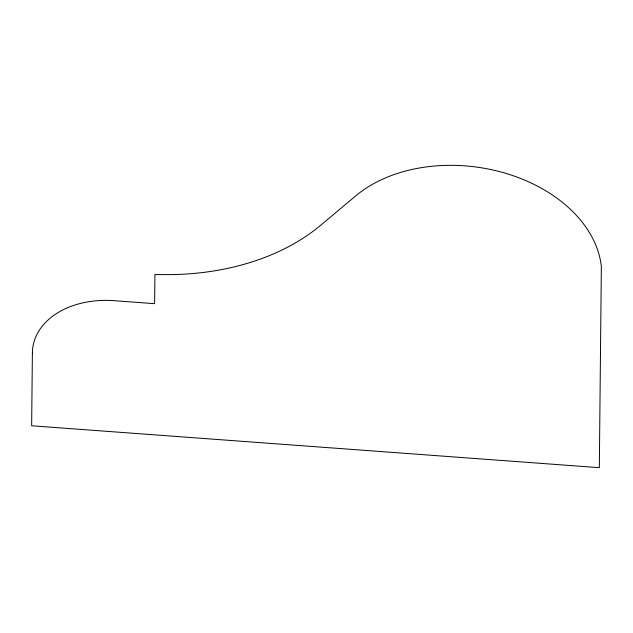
<?xml version="1.0" encoding="UTF-8"?>
<svg xmlns="http://www.w3.org/2000/svg" width="633" height="633" viewBox="0 0 633 633"><rect width="100%" height="100%" fill="white"/><g stroke="black" fill="none" stroke-linecap="round" stroke-linejoin="round"><path stroke-width="0.95" d="M32.386 352.953L31.65 425.78L599.324 467.676L601.35 266.548A138.667 98.732 8 0 0 503.733 172.762A138.667 98.732 8 0 0 355.335 196.19L320.939 225.063A224.09 159.563 8 0 1 165.316 274.611L154.911 274.54L154.618 303.674L114.067 300.683A81.491 58.022 8 0 0 32.386 352.953"/></g></svg>
